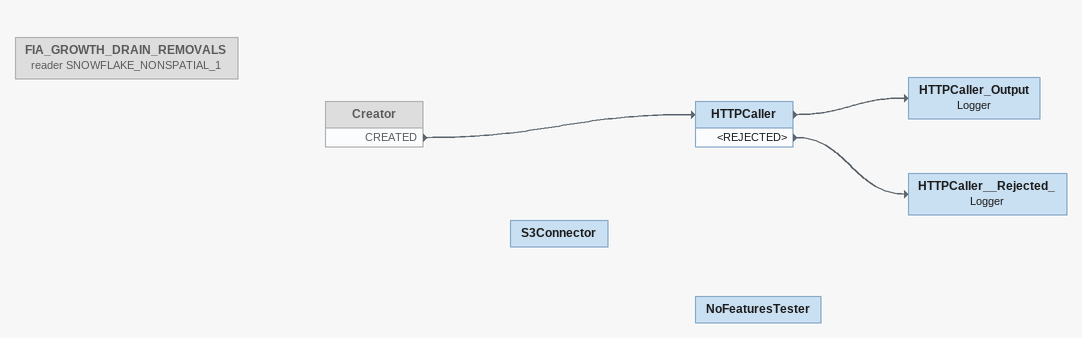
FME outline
FIA_GROWTH_DRAIN_REMOVALS (reader SNOWFLAKE_NONSPATIAL_1) [off]
Creator [off]
    CREATED -> HTTPCaller
HTTPCaller
    -> HTTPCaller_Output
    <REJECTED> -> HTTPCaller__Rejected_
HTTPCaller_Output: Logger
HTTPCaller__Rejected_: Logger
S3Connector
NoFeaturesTester
